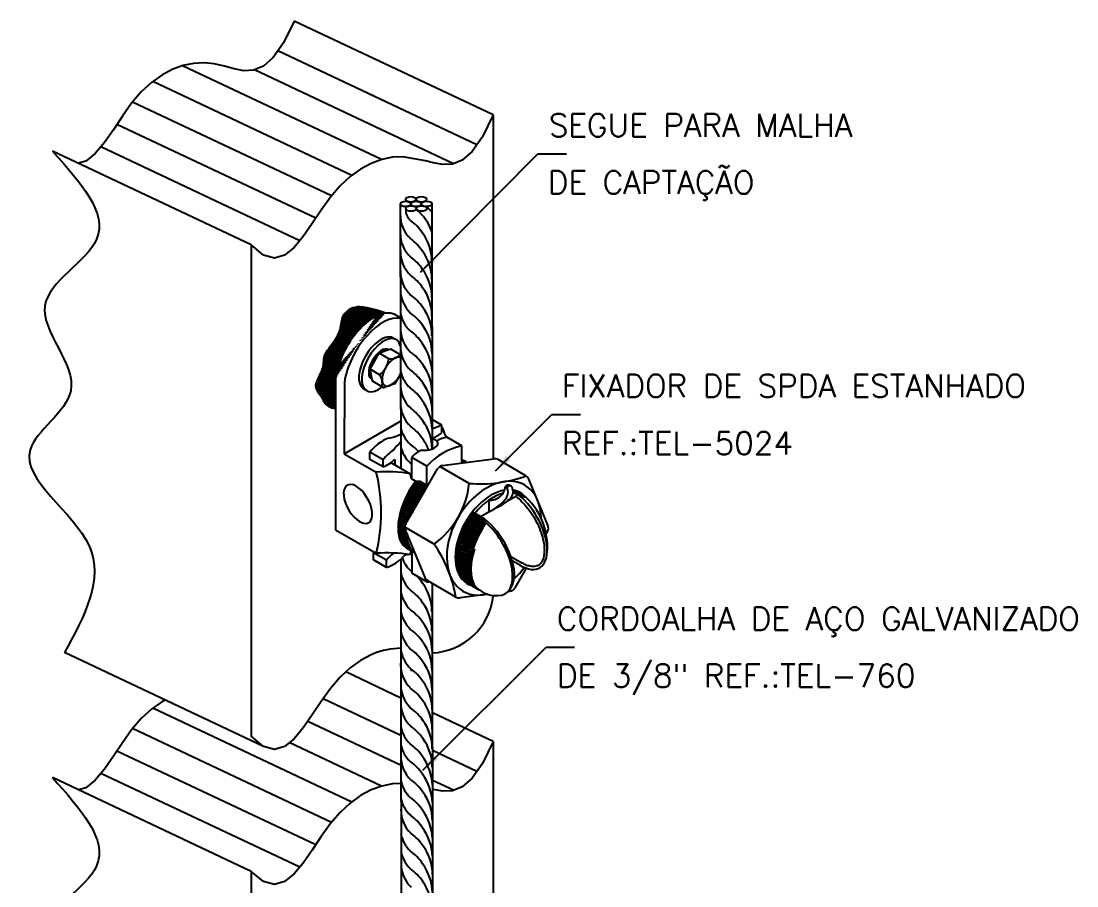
# Model space of a CAD drawing. Header units: millimetres. Extents: x -4854.7 to -4843.6, y -4700.5 to -4686.
# Drawn here: x -4854.03 to -4844.79, y -4693.62 to -4686.04 of the extents above; entities that cross this region are included whole.
import ezdxf

# ---------------------------------------------------------------- set-up
doc = ezdxf.new("R2010")
doc.units = ezdxf.units.MM
doc.header["$LTSCALE"] = 10
doc.layers.add('Termotécnica', color=7, linetype='Continuous')
doc.styles.add('r80', font='romans.shx')

msp = doc.modelspace()

# ---------------------------------------------------------------- hatches: boundary and pattern name
at = {"layer": 'Termotécnica'}
h = msp.add_hatch(dxfattribs=at)
h.set_pattern_fill('ANSI31', color=1, scale=0.1, angle=240.09011, style=0)
h.set_pattern_definition([(285.0901085, (-4843.488853, -4006.888622), (0.01206896987, 0.00325422284), [])])
edge = h.paths.add_edge_path()
edge.add_ellipse((-4850.982, -4689.0091), major_axis=(-0.2267, -0.3921), ratio=0.509483, start_angle=201.44212, end_angle=310.07034, ccw=False)
edge.add_line((-4850.8441, -4688.6019), (-4850.8659, -4688.5942))
edge.add_line((-4850.8659, -4688.5942), (-4850.9207, -4688.5765))
edge.add_line((-4850.9207, -4688.5765), (-4850.9667, -4688.5634))
edge.add_line((-4850.9667, -4688.5634), (-4851.0054, -4688.5544))
edge.add_line((-4851.0054, -4688.5544), (-4851.0378, -4688.549))
edge.add_line((-4851.0378, -4688.549), (-4851.0651, -4688.5469))
edge.add_line((-4851.0651, -4688.5469), (-4851.0886, -4688.5475))
edge.add_line((-4851.0886, -4688.5475), (-4851.1094, -4688.5506))
edge.add_line((-4851.1094, -4688.5506), (-4851.1285, -4688.5556))
edge.add_line((-4851.1285, -4688.5556), (-4851.146, -4688.5624))
edge.add_line((-4851.146, -4688.5624), (-4851.162, -4688.5708))
edge.add_line((-4851.162, -4688.5708), (-4851.1763, -4688.5805))
edge.add_line((-4851.1763, -4688.5805), (-4851.189, -4688.5914))
edge.add_line((-4851.189, -4688.5914), (-4851.2, -4688.6032))
edge.add_line((-4851.2, -4688.6032), (-4851.2092, -4688.6158))
edge.add_line((-4851.2092, -4688.6158), (-4851.2166, -4688.629))
edge.add_line((-4851.2166, -4688.629), (-4851.2222, -4688.6427))
edge.add_line((-4851.2222, -4688.6427), (-4851.2264, -4688.6567))
edge.add_line((-4851.2264, -4688.6567), (-4851.2295, -4688.671))
edge.add_line((-4851.2295, -4688.671), (-4851.232, -4688.6857))
edge.add_line((-4851.232, -4688.6857), (-4851.2343, -4688.7006))
edge.add_line((-4851.2343, -4688.7006), (-4851.2367, -4688.7158))
edge.add_line((-4851.2367, -4688.7158), (-4851.2397, -4688.7313))
edge.add_line((-4851.2397, -4688.7313), (-4851.2436, -4688.747))
edge.add_line((-4851.2436, -4688.747), (-4851.2488, -4688.7629))
edge.add_line((-4851.2488, -4688.7629), (-4851.2552, -4688.7789))
edge.add_line((-4851.2552, -4688.7789), (-4851.2627, -4688.7949))
edge.add_line((-4851.2627, -4688.7949), (-4851.2711, -4688.811))
edge.add_line((-4851.2711, -4688.811), (-4851.2803, -4688.8269))
edge.add_line((-4851.2803, -4688.8269), (-4851.2901, -4688.8426))
edge.add_line((-4851.2901, -4688.8426), (-4851.3005, -4688.858))
edge.add_line((-4851.3005, -4688.858), (-4851.3112, -4688.8731))
edge.add_line((-4851.3112, -4688.8731), (-4851.322, -4688.8877))
edge.add_line((-4851.322, -4688.8877), (-4851.3329, -4688.902))
edge.add_line((-4851.3329, -4688.902), (-4851.3434, -4688.9158))
edge.add_line((-4851.3434, -4688.9158), (-4851.3533, -4688.9293))
edge.add_line((-4851.3533, -4688.9293), (-4851.3624, -4688.9425))
edge.add_line((-4851.3624, -4688.9425), (-4851.3703, -4688.9554))
edge.add_line((-4851.3703, -4688.9554), (-4851.3768, -4688.968))
edge.add_line((-4851.3768, -4688.968), (-4851.3817, -4688.9803))
edge.add_line((-4851.3817, -4688.9803), (-4851.3847, -4688.9925))
edge.add_line((-4851.3847, -4688.9925), (-4851.3864, -4689.0046))
edge.add_line((-4851.3864, -4689.0046), (-4851.3872, -4689.0169))
edge.add_line((-4851.3872, -4689.0169), (-4851.3876, -4689.0296))
edge.add_line((-4851.3876, -4689.0296), (-4851.3883, -4689.0429))
edge.add_line((-4851.3883, -4689.0429), (-4851.3897, -4689.057))
edge.add_line((-4851.3897, -4689.057), (-4851.3924, -4689.0721))
edge.add_line((-4851.3924, -4689.0721), (-4851.397, -4689.0884))
edge.add_line((-4851.397, -4689.0884), (-4851.4037, -4689.1061))
edge.add_line((-4851.4037, -4689.1061), (-4851.4121, -4689.1248))
edge.add_line((-4851.4121, -4689.1248), (-4851.4213, -4689.1441))
edge.add_line((-4851.4213, -4689.1441), (-4851.4307, -4689.1636))
edge.add_line((-4851.4307, -4689.1636), (-4851.4396, -4689.183))
edge.add_line((-4851.4396, -4689.183), (-4851.4471, -4689.2017))
edge.add_line((-4851.4471, -4689.2017), (-4851.4526, -4689.2195))
edge.add_line((-4851.4526, -4689.2195), (-4851.4553, -4689.2358))
edge.add_line((-4851.4553, -4689.2358), (-4851.4547, -4689.2505))
edge.add_line((-4851.4547, -4689.2505), (-4851.4512, -4689.2638))
edge.add_line((-4851.4512, -4689.2638), (-4851.4454, -4689.276))
edge.add_line((-4851.4454, -4689.276), (-4851.438, -4689.2876))
edge.add_line((-4851.438, -4689.2876), (-4851.4295, -4689.2989))
edge.add_line((-4851.4295, -4689.2989), (-4851.4205, -4689.3103))
edge.add_line((-4851.4205, -4689.3103), (-4851.4117, -4689.3222))
edge.add_line((-4851.4117, -4689.3222), (-4851.4037, -4689.335))
edge.add_line((-4851.4037, -4689.335), (-4851.3968, -4689.3489))
edge.add_line((-4851.3968, -4689.3489), (-4851.39, -4689.3636))
edge.add_line((-4851.39, -4689.3636), (-4851.3821, -4689.3784))
edge.add_line((-4851.3821, -4689.3784), (-4851.3717, -4689.393))
edge.add_line((-4851.3717, -4689.393), (-4851.3577, -4689.4067))
edge.add_line((-4851.3577, -4689.4067), (-4851.3388, -4689.419))
edge.add_line((-4851.3388, -4689.419), (-4851.3136, -4689.4295))
edge.add_line((-4851.3136, -4689.4295), (-4851.281, -4689.4375))
edge.add_line((-4851.281, -4689.4375), (-4851.2809, -4689.1732))

# ---------------------------------------------------------------- linework, layer by layer
at = {"layer": 'Termotécnica', "color": 2}
for p, q in [((-4849.9013, -4686.866), (-4851.6427, -4686.0439)), ((-4849.9013, -4686.866), (-4849.9013, -4689.8774)), ((-4852.0189, -4688.004), (-4853.7603, -4687.1819)), ((-4850.5361, -4688.2413), (-4849.51, -4687.2059)), ((-4849.51, -4687.2059), (-4849.26, -4687.2059)), ((-4850.7144, -4687.645), (-4850.7122, -4688.9276)), ((-4850.4384, -4687.6446), (-4850.4357, -4689.7905)), ((-4852.0189, -4688.004), (-4852.0189, -4692.3066)), ((-4850.7127, -4688.6426), (-4850.7688, -4688.6101)), ((-4850.7891, -4688.8127), (-4850.765, -4688.8265)), ((-4850.9794, -4689.0925), (-4850.8987, -4688.9521)), ((-4850.7975, -4688.9169), (-4850.8987, -4688.9521)), ((-4850.8147, -4689.0005), (-4850.8987, -4688.9521)), ((-4850.7124, -4688.9658), (-4850.7975, -4688.9169)), ((-4850.7124, -4688.9278), (-4850.7108, -4689.9588)), ((-4850.8955, -4689.1408), (-4850.9794, -4689.0925)), ((-4850.959, -4689.1977), (-4850.9794, -4689.0925)), ((-4850.7569, -4689.2136), (-4850.7121, -4689.1357)), ((-4851.2809, -4689.1727), (-4851.2816, -4690.4986)), ((-4851.2031, -4689.2046), (-4851.2061, -4689.8321)), ((-4851.0166, -4689.2749), (-4851.0397, -4689.2616)), ((-4850.9728, -4689.1743), (-4850.9624, -4689.1803)), ((-4850.8675, -4689.2504), (-4850.959, -4689.1977)), ((-4850.7656, -4689.2208), (-4850.8541, -4689.2516)), ((-4849.8815, -4689.9834), (-4849.3873, -4689.4898)), ((-4849.3873, -4689.4898), (-4849.1373, -4689.4898)), ((-4851.2061, -4689.8321), (-4850.7114, -4689.5469)), ((-4850.3508, -4689.6041), (-4850.3406, -4689.6099)), ((-4850.4311, -4689.6963), (-4850.3907, -4689.7196)), ((-4851.2061, -4689.8321), (-4850.9251, -4689.9945)), ((-4850.7959, -4689.9098), (-4850.6269, -4690.0072)), ((-4850.5822, -4690.0715), (-4850.6164, -4690.0518)), ((-4850.5415, -4690.077), (-4850.5822, -4690.0715)), ((-4850.5669, -4690.0755), (-4850.5682, -4690.0734)), ((-4850.5491, -4690.0758), (-4850.5669, -4690.0755)), ((-4850.5415, -4690.0902), (-4850.5491, -4690.0758)), ((-4850.4756, -4690.115), (-4850.5415, -4690.077)), ((-4850.5218, -4690.0881), (-4850.5415, -4690.0902)), ((-4850.516, -4690.105), (-4850.5218, -4690.0881)), ((-4850.4966, -4690.1032), (-4850.516, -4690.105)), ((-4850.4906, -4690.1198), (-4850.4966, -4690.1032)), ((-4850.4778, -4690.1188), (-4850.4908, -4690.12)), ((-4849.7258, -4690.1637), (-4849.6996, -4690.1788)), ((-4849.6435, -4690.19), (-4849.6958, -4690.1598)), ((-4850.083, -4690.355), (-4850.086, -4690.3467)), ((-4850.0636, -4690.3532), (-4850.0831, -4690.3551)), ((-4850.0823, -4690.3424), (-4850.0334, -4690.3707)), ((-4850.0577, -4690.3698), (-4850.0636, -4690.3532)), ((-4850.038, -4690.3678), (-4850.0577, -4690.3698)), ((-4850.0321, -4690.3844), (-4850.038, -4690.3678)), ((-4850.0127, -4690.3827), (-4850.0321, -4690.3844)), ((-4850.0067, -4690.3993), (-4850.0127, -4690.3827)), ((-4849.9878, -4690.3982), (-4850.0067, -4690.3993)), ((-4849.9813, -4690.414), (-4849.9878, -4690.3982)), ((-4849.9647, -4690.416), (-4849.9813, -4690.414)), ((-4851.2816, -4690.4986), (-4850.9255, -4690.7044)), ((-4849.7472, -4690.7317), (-4849.6502, -4690.7877)), ((-4850.7109, -4690.758), (-4850.7091, -4691.9236)), ((-4849.7361, -4690.7674), (-4849.6629, -4690.8097)), ((-4850.4344, -4690.9685), (-4850.4308, -4694.9233)), ((-4851.913, -4692.3956), (-4853.6543, -4691.5735)), ((-4850.5165, -4692.6038), (-4849.438, -4691.5269)), ((-4849.438, -4691.5269), (-4849.188, -4691.5269)), ((-4850.709, -4691.9717), (-4851.1915, -4691.7439)), ((-4850.7091, -4691.9236), (-4850.7041, -4695.0929)), ((-4849.9013, -4692.353), (-4850.4334, -4692.1018)), ((-4849.9013, -4692.353), (-4849.9013, -4694.6186)), ((-4852.0189, -4693.4909), (-4853.7603, -4692.6688)), ((-4852.0189, -4693.4909), (-4852.0189, -4697.7936))]:
    msp.add_line(p, q, dxfattribs=at)
at = {"layer": 'Termotécnica', "color": 1}
for p, q in [((-4850.0438, -4687.1275), (-4851.7851, -4686.3054)), ((-4850.8793, -4687.2569), (-4852.6207, -4686.4348)), ((-4850.2489, -4687.2926), (-4851.9903, -4686.4705)), ((-4851.1397, -4687.3959), (-4852.881, -4686.5738)), ((-4851.3163, -4687.5744), (-4853.0577, -4686.7523)), ((-4851.4546, -4687.771), (-4853.196, -4686.9489)), ((-4851.5944, -4687.9669), (-4853.3358, -4687.1448)), ((-4850.3508, -4689.5827), (-4850.436, -4689.5334)), ((-4850.3508, -4689.6457), (-4850.3508, -4689.5827)), ((-4850.1745, -4689.7642), (-4850.3062, -4689.6881)), ((-4850.9803, -4689.882), (-4850.9803, -4689.819)), ((-4850.8651, -4689.8855), (-4850.9803, -4689.819)), ((-4850.1746, -4689.9136), (-4850.1745, -4689.7642)), ((-4850.8651, -4689.9486), (-4850.9803, -4689.882)), ((-4850.8651, -4689.9486), (-4850.8651, -4689.8855)), ((-4850.7624, -4689.883), (-4850.7624, -4689.9271)), ((-4850.6138, -4690.0533), (-4850.6137, -4689.8654)), ((-4850.482, -4689.9415), (-4850.6137, -4689.8654)), ((-4850.3448, -4689.9363), (-4849.8966, -4689.8767)), ((-4849.6147, -4690.0251), (-4849.8581, -4689.8844)), ((-4850.6666, -4690.4454), (-4850.3895, -4689.9661)), ((-4850.4821, -4690.1113), (-4850.482, -4689.9415)), ((-4850.1111, -4690.0925), (-4850.3677, -4689.9441)), ((-4849.4222, -4690.4594), (-4849.5888, -4690.0546)), ((-4849.7804, -4690.1242), (-4849.7935, -4690.1166)), ((-4849.6964, -4690.1853), (-4849.6964, -4690.2)), ((-4849.9388, -4690.2384), (-4849.9389, -4690.3399)), ((-4849.7763, -4690.2461), (-4849.6964, -4690.2)), ((-4850.0128, -4690.3827), (-4849.9389, -4690.3399)), ((-4850.4182, -4690.6236), (-4850.6747, -4690.4753)), ((-4850.498, -4690.9172), (-4850.6702, -4690.499)), ((-4849.4368, -4690.532), (-4849.4258, -4690.513)), ((-4850.9503, -4690.7619), (-4850.9502, -4690.6989)), ((-4850.835, -4690.7655), (-4850.9502, -4690.6989)), ((-4850.6141, -4690.6834), (-4850.6142, -4690.8796)), ((-4850.8351, -4690.8285), (-4850.9503, -4690.7619)), ((-4850.8351, -4690.8285), (-4850.835, -4690.7655)), ((-4849.6112, -4690.8344), (-4849.7113, -4691.0076)), ((-4850.4825, -4690.9557), (-4850.6142, -4690.8796)), ((-4850.4825, -4690.9557), (-4850.4825, -4690.9392)), ((-4850.2286, -4691.0875), (-4850.4722, -4690.9467)), ((-4849.9491, -4691.0631), (-4850.1902, -4691.0951)), ((-4849.756, -4691.0375), (-4849.7719, -4691.0396)), ((-4850.7085, -4692.3006), (-4851.3905, -4691.9787)), ((-4851.1397, -4692.8829), (-4852.881, -4692.0607)), ((-4850.7081, -4692.5628), (-4851.525, -4692.1771)), ((-4851.3163, -4693.0614), (-4853.0577, -4692.2393)), ((-4850.8793, -4692.7439), (-4851.6867, -4692.3627)), ((-4851.4546, -4693.258), (-4853.196, -4692.4359)), ((-4850.0438, -4692.6145), (-4850.4331, -4692.4307)), ((-4851.5944, -4693.4539), (-4853.3358, -4692.6318)), ((-4850.2489, -4692.7796), (-4850.4329, -4692.6927))]:
    msp.add_line(p, q, dxfattribs=at)
at = {"layer": 'Termotécnica', "color": 2}
for points in [[(-4851.6427, -4686.0439), (-4851.736, -4686.2354), (-4851.826, -4686.3636), (-4851.9133, -4686.4395), (-4851.999, -4686.474), (-4852.0839, -4686.4782), (-4852.1689, -4686.463), (-4852.2548, -4686.4395), (-4852.3425, -4686.4185), (-4852.4327, -4686.4094), (-4852.5247, -4686.4143), (-4852.6176, -4686.4337), (-4852.7107, -4686.4679), (-4852.803, -4686.5175), (-4852.8937, -4686.5829), (-4852.9819, -4686.6645), (-4853.0667, -4686.7627), (-4853.1477, -4686.8761), (-4853.2265, -4686.995), (-4853.305, -4687.108), (-4853.385, -4687.2036), (-4853.4686, -4687.2703), (-4853.5329, -4687.2892)], [(-4849.9013, -4686.866), (-4849.9947, -4687.0575), (-4850.0846, -4687.1857), (-4850.172, -4687.2616), (-4850.2576, -4687.2961), (-4850.3425, -4687.3003), (-4850.4275, -4687.2851), (-4850.4949, -4687.2667)], [(-4850.4949, -4687.2667), (-4850.6913, -4687.2315), (-4850.7833, -4687.2364), (-4850.8763, -4687.2558), (-4850.9693, -4687.29), (-4851.0616, -4687.3396), (-4851.1523, -4687.405), (-4851.2405, -4687.4866), (-4851.3253, -4687.5848), (-4851.4064, -4687.6982), (-4851.4852, -4687.8171), (-4851.5636, -4687.9301), (-4851.6437, -4688.0257), (-4851.7273, -4688.0924), (-4851.8164, -4688.1187), (-4851.913, -4688.093), (-4852.0189, -4688.004)], [(-4850.9502, -4691.5856), (-4850.9693, -4691.5927), (-4851.0616, -4691.6423), (-4851.1523, -4691.7077), (-4851.2405, -4691.7892), (-4851.3253, -4691.8875), (-4851.4064, -4692.0008), (-4851.4852, -4692.1197), (-4851.5636, -4692.2327), (-4851.6437, -4692.3283), (-4851.7273, -4692.395), (-4851.8164, -4692.4213), (-4851.913, -4692.3957), (-4852.0189, -4692.3066)], [(-4852.7742, -4691.989), (-4852.803, -4692.0045), (-4852.8937, -4692.0699), (-4852.9819, -4692.1515), (-4853.0667, -4692.2497), (-4853.1477, -4692.363), (-4853.2265, -4692.4819), (-4853.305, -4692.595), (-4853.385, -4692.6906), (-4853.4686, -4692.7572), (-4853.5329, -4692.7762)], [(-4849.9013, -4692.353), (-4849.9947, -4692.5445), (-4850.0846, -4692.6727), (-4850.172, -4692.7485), (-4850.2576, -4692.7831), (-4850.3425, -4692.7873), (-4850.4275, -4692.7721), (-4850.4328, -4692.7707)], [(-4850.7078, -4692.7194), (-4850.7833, -4692.7234), (-4850.8763, -4692.7427), (-4850.9693, -4692.777), (-4851.0616, -4692.8266), (-4851.1523, -4692.892), (-4851.2405, -4692.9736), (-4851.3253, -4693.0718), (-4851.4064, -4693.1851), (-4851.4852, -4693.3041), (-4851.5636, -4693.4171), (-4851.6437, -4693.5127), (-4851.7273, -4693.5794), (-4851.8164, -4693.6056), (-4851.913, -4693.58), (-4852.0189, -4693.4909)]]:
    msp.add_lwpolyline(points, dxfattribs=at)
at = {"layer": 'Termotécnica', "color": 1}
msp.add_lwpolyline([(-4850.8424, -4688.6025), (-4850.8659, -4688.5942), (-4850.9207, -4688.5765), (-4850.9667, -4688.5634), (-4851.0054, -4688.5544), (-4851.0378, -4688.549), (-4851.0651, -4688.5469), (-4851.0886, -4688.5475), (-4851.1094, -4688.5506), (-4851.1285, -4688.5556), (-4851.146, -4688.5624), (-4851.162, -4688.5708), (-4851.1763, -4688.5805), (-4851.189, -4688.5914), (-4851.2, -4688.6032), (-4851.2092, -4688.6158), (-4851.2166, -4688.629), (-4851.2222, -4688.6427), (-4851.2264, -4688.6567), (-4851.2295, -4688.671), (-4851.232, -4688.6857), (-4851.2343, -4688.7006), (-4851.2367, -4688.7158), (-4851.2397, -4688.7313), (-4851.2436, -4688.747), (-4851.2488, -4688.7629), (-4851.2552, -4688.7789), (-4851.2627, -4688.7949), (-4851.2711, -4688.811), (-4851.2803, -4688.8269), (-4851.2901, -4688.8426), (-4851.3005, -4688.858), (-4851.3112, -4688.8731), (-4851.322, -4688.8877), (-4851.3329, -4688.902), (-4851.3434, -4688.9158), (-4851.3533, -4688.9293), (-4851.3624, -4688.9425), (-4851.3703, -4688.9554), (-4851.3768, -4688.968), (-4851.3817, -4688.9803), (-4851.3847, -4688.9925), (-4851.3864, -4689.0046), (-4851.3872, -4689.0169), (-4851.3876, -4689.0296), (-4851.3883, -4689.0429), (-4851.3897, -4689.057), (-4851.3924, -4689.0721), (-4851.397, -4689.0884), (-4851.4037, -4689.1061), (-4851.4121, -4689.1248), (-4851.4213, -4689.1441), (-4851.4307, -4689.1636), (-4851.4396, -4689.183), (-4851.4471, -4689.2017), (-4851.4526, -4689.2195), (-4851.4553, -4689.2358), (-4851.4547, -4689.2505), (-4851.4512, -4689.2638), (-4851.4454, -4689.276), (-4851.438, -4689.2876), (-4851.4295, -4689.2989), (-4851.4205, -4689.3103), (-4851.4117, -4689.3222), (-4851.4037, -4689.335), (-4851.3968, -4689.3489), (-4851.39, -4689.3636), (-4851.3821, -4689.3784), (-4851.3717, -4689.393), (-4851.3577, -4689.4067), (-4851.3388, -4689.419), (-4851.3136, -4689.4295), (-4851.281, -4689.4375)], dxfattribs=at)
for centre, radius, start, end in [((-4850.5535, -4687.7022), 0.1133, 174.26019, 230.20968), ((-4850.8442, -4688.0271), 0.4294, 18.97096, 51.18115), ((-4850.7568, -4688.0036), 0.4294, 42.11364, 51.18115), ((-4850.434, -4687.7442), 0.2805, 178.40172, 226.89888), ((-4850.8791, -4688.1398), 0.4324, 33.74213, 54.17695), ((-4850.4337, -4687.9039), 0.2805, 178.40172, 226.89888), ((-4850.8788, -4688.2996), 0.4324, 33.74213, 54.17695), ((-4850.8464, -4688.1444), 0.4083, 359.54777, 36.81729), ((-4850.4335, -4688.0637), 0.2805, 178.40172, 226.89888), ((-4850.8461, -4688.3041), 0.4083, 359.54777, 36.81729), ((-4850.8785, -4688.4594), 0.4324, 33.74213, 54.17695), ((-4850.433, -4688.2357), 0.2805, 178.40172, 226.89888), ((-4850.8458, -4688.4639), 0.4083, 359.54777, 36.81729), ((-4850.8782, -4688.6191), 0.4324, 33.74213, 54.17695), ((-4850.4327, -4688.3954), 0.2805, 178.40172, 226.89888), ((-4850.8456, -4688.6236), 0.4083, 359.54777, 36.81729), ((-4850.8778, -4688.7911), 0.4324, 33.74213, 54.17695), ((-4850.4383, -4688.5493), 0.2805, 191.90626, 226.89888), ((-4850.8775, -4688.9508), 0.4324, 33.74213, 54.17695), ((-4850.8451, -4688.7956), 0.4083, 359.54777, 36.81729), ((-4850.4321, -4688.7372), 0.2805, 178.40172, 226.89888), ((-4850.883, -4689.1047), 0.4324, 33.74213, 54.17695), ((-4850.8448, -4688.9554), 0.4083, 359.54777, 36.81729), ((-4850.4319, -4688.8969), 0.2805, 178.40172, 226.89888), ((-4850.9084, -4689.1394), 0.473, 3.12749, 35.53439), ((-4850.8769, -4689.2926), 0.4324, 33.74213, 54.17695), ((-4850.8442, -4689.2971), 0.4083, 359.54777, 36.81729), ((-4850.4374, -4689.0508), 0.2805, 191.90626, 226.89888), ((-4850.8766, -4689.4523), 0.4324, 33.74213, 54.17695), ((-4850.4318, -4689.2299), 0.2805, 178.40172, 226.89888), ((-4850.8822, -4689.6062), 0.4324, 33.74213, 54.17695), ((-4850.8439, -4689.4569), 0.4083, 359.54777, 36.81729), ((-4850.4315, -4689.3897), 0.2805, 178.40172, 226.89888), ((-4850.8766, -4689.7853), 0.4324, 33.74213, 54.17695), ((-4850.9075, -4689.6409), 0.473, 3.12749, 35.53439), ((-4850.4371, -4689.5435), 0.2805, 191.90626, 226.89888), ((-4850.8763, -4689.9451), 0.4324, 33.74213, 54.17695), ((-4850.8439, -4689.7899), 0.4083, 359.92813, 36.81729), ((-4850.1624, -4690.2126), 0.6556, 106.70246, 114.65551), ((-4850.6797, -4690.0463), 0.3769, 111.24723, 142.89393), ((-4850.8633, -4689.3754), 0.3231, 278.36843, 298.06971), ((-4850.8436, -4689.9496), 0.4083, 21.7133, 36.81729), ((-4850.5285, -4689.4526), 0.2624, 290.69046, 312.60703), ((-4850.2856, -4689.8724), 0.1855, 96.377, 124.63819), ((-4850.5416, -4690.1352), 0.4086, 124.20865, 142.33222), ((-4850.4918, -4689.9971), 0.3436, 129.67599, 144.45262), ((-4850.4366, -4689.7086), 0.2805, 191.90626, 226.89888), ((-4850.8818, -4690.0989), 0.4324, 41.17731, 54.17695), ((-4850.4709, -4689.9676), 0.1756, 108.65584, 144.38318), ((-4850.0571, -4690.3231), 0.5711, 101.86445, 138.07463), ((-4851.0148, -4689.6008), 0.3787, 293.29057, 311.81574), ((-4849.8886, -4689.9371), 0.0609, 59.96954, 97.56302), ((-4850.8813, -4690.264), 0.4324, 51.76406, 54.17695), ((-4850.3368, -4689.9966), 0.0609, 97.56302, 149.96954), ((-4850.8623, -4690.0126), 0.7554, 306.01079, 353.92829), ((-4850.0157, -4688.9011), 1.1952, 265.4195, 289.70655), ((-4849.6451, -4690.0778), 0.0609, 22.37606, 59.96954), ((-4849.9264, -4690.1058), 0.1333, 264.62776, 355.35204), ((-4849.8658, -4690.1669), 0.0955, 328.05451, 26.58118), ((-4849.8089, -4690.1653), 0.083, 322.89946, 28.83573), ((-4850.0777, -4690.0068), 0.3608, 292.62521, 324.28596), ((-4850.0398, -4689.9236), 0.4164, 292.95229, 315.52763), ((-4850.6139, -4690.4759), 0.0609, 149.96954, 202.37606), ((-4849.4785, -4690.4826), 0.0609, 329.96954, 22.37606), ((-4851.4029, -4691.3009), 1.1952, 10.23253, 34.51958), ((-4850.6226, -4690.9524), 0.4143, 141.20833, 142.26271), ((-4850.5116, -4691.0151), 0.4086, 129.94318, 142.33222), ((-4850.6395, -4690.7918), 0.0763, 88.24434, 149.54626), ((-4850.9512, -4690.4795), 0.3678, 288.39942, 311.94535), ((-4850.4338, -4690.6507), 0.2805, 199.29433, 226.89888), ((-4850.4334, -4690.8227), 0.2805, 188.52406, 226.89888), ((-4850.8786, -4691.2061), 0.4324, 52.31458, 54.17695), ((-4850.8786, -4691.2061), 0.4324, 33.74213, 43.67199), ((-4850.4418, -4690.894), 0.0609, 202.37606, 239.96954), ((-4850.8459, -4691.2107), 0.4083, 359.54777, 36.81729), ((-4850.5999, -4690.3968), 0.5711, 281.86445, 283.77621), ((-4849.764, -4690.9771), 0.0609, 277.56302, 329.96954), ((-4850.4329, -4690.9946), 0.2805, 188.26257, 226.89888), ((-4850.8781, -4691.3781), 0.4324, 33.74213, 54.17695), ((-4850.1982, -4691.0348), 0.0609, 239.96954, 277.56302), ((-4850.8776, -4691.5501), 0.4324, 33.74213, 54.17695), ((-4850.8454, -4691.3826), 0.4083, 359.54777, 36.81729), ((-4850.4324, -4691.1666), 0.2805, 187.99249, 226.89888), ((-4850.432, -4691.3386), 0.2805, 187.71292, 226.89888), ((-4850.8772, -4691.722), 0.4324, 33.74213, 54.17695), ((-4850.845, -4691.5546), 0.4083, 359.54777, 36.81729), ((-4850.8445, -4691.7265), 0.4083, 359.54777, 36.81729), ((-4850.4315, -4691.5105), 0.2805, 187.42276, 226.89888), ((-4850.8767, -4691.894), 0.4324, 33.74213, 54.17695), ((-4850.4311, -4691.6825), 0.2805, 173.05952, 226.89888), ((-4850.8441, -4691.8985), 0.4083, 359.54777, 36.81729), ((-4850.8763, -4692.0659), 0.4324, 33.74213, 54.17695), ((-4850.8761, -4692.0782), 0.4324, 52.72288, 54.17695), ((-4850.4306, -4691.8545), 0.2805, 178.40172, 226.89888), ((-4850.8436, -4692.0705), 0.4083, 359.54777, 36.81729), ((-4850.8758, -4692.2379), 0.4324, 33.74213, 54.17695), ((-4850.4303, -4692.0142), 0.2805, 178.40172, 226.89888), ((-4850.8432, -4692.2424), 0.4083, 359.54777, 36.81729), ((-4850.8754, -4692.4099), 0.4324, 33.74213, 54.17695), ((-4850.8751, -4692.5696), 0.4324, 33.74213, 54.17695), ((-4850.8427, -4692.4144), 0.4083, 359.54777, 36.81729), ((-4850.4359, -4692.168), 0.2805, 191.90626, 226.89888), ((-4850.4355, -4692.3231), 0.2805, 191.90626, 226.89888), ((-4850.8806, -4692.7235), 0.4324, 33.74213, 54.17695), ((-4850.8424, -4692.5742), 0.4083, 359.54777, 36.81729), ((-4850.4292, -4692.484), 0.2805, 178.40172, 226.89888), ((-4850.906, -4692.7582), 0.473, 3.12749, 35.53439), ((-4850.8802, -4692.8785), 0.4324, 33.74213, 54.17695), ((-4850.9056, -4692.9132), 0.473, 3.12749, 35.53439), ((-4850.4348, -4692.6378), 0.2805, 191.90626, 226.89888), ((-4850.874, -4693.0394), 0.4324, 33.74213, 54.17695), ((-4850.4344, -4692.7928), 0.2805, 191.90626, 226.89888), ((-4850.8795, -4693.1932), 0.4324, 33.74213, 54.17695), ((-4850.8413, -4693.0439), 0.4083, 359.54777, 36.81729), ((-4850.4281, -4692.9538), 0.2805, 178.40172, 226.89888), ((-4850.9049, -4693.228), 0.473, 3.12749, 35.53439), ((-4850.8791, -4693.3482), 0.4324, 33.74213, 54.17695), ((-4850.9045, -4693.383), 0.473, 3.12749, 35.53439), ((-4850.4337, -4693.1076), 0.2805, 191.90626, 226.89888), ((-4850.8729, -4693.5092), 0.4324, 33.74213, 54.17695), ((-4850.4333, -4693.2626), 0.2805, 191.90626, 226.89888), ((-4850.8784, -4693.663), 0.4324, 33.74213, 54.17695), ((-4850.8402, -4693.5137), 0.4083, 359.54777, 36.81729), ((-4850.427, -4693.4235), 0.2805, 178.40172, 226.89888), ((-4850.9038, -4693.6977), 0.473, 3.12749, 35.53439), ((-4850.878, -4693.818), 0.4324, 33.74213, 54.17695), ((-4850.9034, -4693.8528), 0.473, 3.12749, 35.53439)]:
    msp.add_arc(centre, radius, start, end, dxfattribs=at)
at = {"layer": 'Termotécnica', "color": 2}
for centre, radius, start, end in [((-4850.8014, -4688.8761), 0.1251, 263.90086, 314.59109), ((-4851.0288, -4688.9707), 0.2161, 308.08704, 352.11491), ((-4850.9967, -4689.2149), 0.1255, 345.67189, 36.19659), ((-4850.8594, -4689.2363), 0.0162, 240.09011, 289.20658), ((-4850.7709, -4689.2055), 0.0162, 289.20658, 330.09011), ((-4850.1651, -4689.5894), 0.1767, 186.66014, 214.17864), ((-4852.3306, -4690.3487), 1.4494, 345.79368, 14.14541), ((-4850.8283, -4691.2352), 1.2444, 80.68418, 94.46217), ((-4852.0323, -4690.3614), 1.4494, 12.33263, 14.14541), ((-4850.0113, -4690.6458), 0.5856, 354.9079, 51.10143), ((-4850.8287, -4691.9451), 1.2444, 80.68418, 94.46217), ((-4851.9451, -4690.3828), 1.3596, 345.76915, 347.32902), ((-4849.9408, -4690.8893), 0.2269, 320.52479, 2.65034), ((-4850.4591, -4691.0152), 0.5618, 272.5773, 353.18776), ((-4849.8727, -4690.831), 0.2444, 233.83697, 272.80319), ((-4850.6973, -4692.2029), 0.6671, 91.06666, 112.28149)]:
    msp.add_arc(centre, radius, start, end, dxfattribs=at)
for centre in [(-4850.6213, -4687.6046), (-4850.5299, -4687.6045), (-4850.6683, -4687.6449), (-4850.6202, -4687.6854), (-4850.576, -4687.6448), (-4850.5279, -4687.6853), (-4850.4846, -4687.6447)]:
    msp.add_ellipse(centre, major_axis=(0.0462, 0.0001), ratio=0.509483, dxfattribs=at)
for centre, major_axis, ratio, start_param, end_param in [((-4850.982, -4689.0091), (0.2267, 0.3921), 0.509483, 0.062194, 2.273597), ((-4850.906, -4689.0531), (0.2267, 0.3921), 0.509483, 0.153835, 2.236786), ((-4850.9049, -4689.0419), (0.1291, 0.2234), 0.509483, 0.109984, 3.090012), ((-4850.88, -4689.0563), (0.1291, 0.2234), 0.509483, -0.49615, 4.032182), ((-4850.8924, -4689.0506), (0.0737, 0.1287), 0.509483, -0.038109, 3.031609), ((-4850.8769, -4689.0567), (0.0742, 0.1284), 0.509483, 1.219861, 1.930977), ((-4850.8769, -4689.0567), (0.0742, 0.1284), 0.509483, 0.191379, 0.859627), ((-4850.7809, -4689.1133), (0.0702, 0.122), 0.499833, 0.017752, 4.827484), ((-4850.8781, -4689.0588), (0.0737, 0.1287), 0.509483, 2.281966, 2.950213), ((-4851.085, -4690.2723), (-0.0937, 0.1642), 0.509483, 2.827752, 9.095991), ((-4849.6903, -4690.4885), (-0.1958, 0.3433), 0.509483, 2.388036, 5.482005), ((-4849.9919, -4690.7182), (-0.2044, 0.3584), 0.529306, 3.975907, 5.605831), ((-4849.993, -4690.7177), (-0.1958, 0.3433), 0.509483, 2.827752, 5.324314)]:
    msp.add_ellipse(centre, major_axis=major_axis, ratio=ratio, start_param=start_param, end_param=end_param, dxfattribs=at)
at = {"layer": 'Termotécnica', "color": 1}
for centre, major_axis, ratio, start_param, end_param in [((-4850.5082, -4689.7395), (-0.1235, 0.0001), 0.509483, 1.414095, 3.46276), ((-4850.3396, -4690.3147), (0.2291, 0.3963), 0.509483, 0.123954, 0.278336), ((-4850.365, -4690.3), (0.2291, 0.3963), 0.509483, 0.007902, 0.174993), ((-4850.3523, -4690.3073), (0.2291, 0.3963), 0.509483, 0.069242, 0.225576), ((-4850.4287, -4690.2632), (0.2291, 0.3963), 0.509483, 1.374794, 3.211035), ((-4850.4287, -4690.2632), (0.2291, 0.3963), 0.509483, 1.374794, 3.211035), ((-4850.416, -4690.2706), (0.2291, 0.3963), 0.509483, 1.365189, 3.211035), ((-4850.4033, -4690.2779), (0.2291, 0.3963), 0.509483, 1.346207, 3.211035), ((-4850.3905, -4690.2853), (0.2291, 0.3963), 0.509483, 1.365307, 3.2264), ((-4850.3778, -4690.2926), (0.2291, 0.3963), 0.509483, 1.339274, 3.204953), ((-4849.894, -4690.5723), (0.2687, 0.4648), 0.675841, -0.84116, 3.704953), ((-4850.365, -4690.3), (0.2291, 0.3963), 0.509483, 1.364893, 2.204381), ((-4850.3523, -4690.3073), (0.2291, 0.3963), 0.509483, 1.340365, 2.083943), ((-4850.3396, -4690.3147), (0.2291, 0.3963), 0.509483, 1.365656, 1.941318), ((-4849.8937, -4690.5725), (0.2307, 0.3991), 0.622287, 0.472339, 3.276001), ((-4849.8937, -4690.5725), (0.2181, 0.3772), 0.598456, 0.521118, 1.327997), ((-4849.7905, -4690.1646), (0.0329, 0.0571), 0.509483, -0.235087, 0.916084), ((-4849.7774, -4690.1722), (0.0329, 0.0571), 0.509483, -0.372954, 0.916084), ((-4849.8937, -4690.5725), (0.2307, 0.3991), 0.622287, -0.242315, 0.235781), ((-4849.9067, -4690.5649), (0.2291, 0.3963), 0.509483, 0.160032, 0.218605), ((-4849.8937, -4690.5725), (0.2181, 0.3772), 0.598456, 0.089321, 0.207268), ((-4849.894, -4690.5723), (0.2291, 0.3963), 0.509483, 0.077564, 0.266985), ((-4849.8764, -4690.5794), (0.2291, 0.3963), 0.509483, 0.131413, 0.312096), ((-4849.8637, -4690.5867), (0.2291, 0.3963), 0.509483, 0.13463, 0.312482), ((-4849.8558, -4690.5944), (0.2291, 0.3963), 0.509483, 0.079835, 0.29756), ((-4849.8431, -4690.6017), (0.2291, 0.3963), 0.509483, 0.108302, 0.312482), ((-4849.8303, -4690.6091), (0.2291, 0.3963), 0.509483, 0.135721, 0.320186), ((-4849.8176, -4690.6164), (0.2291, 0.3963), 0.509483, 0.162659, 0.330832), ((-4849.8049, -4690.6238), (0.2291, 0.3963), 0.509483, 0.186755, 0.348346), ((-4849.9195, -4690.5576), (0.2291, 0.3963), 0.509483, 1.3399, 2.631976), ((-4849.9322, -4690.5502), (0.2291, 0.3963), 0.509483, 1.365112, 2.208576), ((-4849.9067, -4690.5649), (0.2291, 0.3963), 0.509483, 1.365397, 3.211035), ((-4849.894, -4690.5723), (0.2291, 0.3963), 0.509483, 1.339393, 3.211035), ((-4849.8812, -4690.5797), (0.2291, 0.3963), 0.509483, 1.364571, 3.211035), ((-4849.8685, -4690.587), (0.2291, 0.3963), 0.509483, 1.339988, 3.211035), ((-4849.8558, -4690.5944), (0.2291, 0.3963), 0.509483, 1.364905, 3.211035), ((-4849.8431, -4690.6017), (0.2291, 0.3963), 0.509483, 1.342081, 3.211035), ((-4849.8303, -4690.6091), (0.2291, 0.3963), 0.509483, 1.36577, 3.211035), ((-4849.8176, -4690.6164), (0.2291, 0.3963), 0.509483, 1.350786, 3.211035), ((-4849.8049, -4690.6238), (0.2291, 0.3963), 0.509483, 1.391581, 3.222543), ((-4850.365, -4690.3), (0.2291, 0.3963), 0.509483, 2.363268, 3.173489), ((-4850.3523, -4690.3073), (0.2291, 0.3963), 0.509483, 2.424057, 3.109817), ((-4849.7921, -4690.6312), (0.2291, 0.3963), 0.509483, 1.943295, 3.141593), ((-4849.894, -4690.5723), (0.2687, 0.4648), 0.675841, 4.2908, 4.546748)]:
    msp.add_ellipse(centre, major_axis=major_axis, ratio=ratio, start_param=start_param, end_param=end_param, dxfattribs=at)
at = {"layer": 'Termotécnica', "color": 2}
for points in [[(-4853.7603, -4687.1819), (-4853.3731, -4687.9548), (-4853.826, -4688.537), (-4853.5996, -4689.281), (-4853.9554, -4689.7985), (-4853.4378, -4690.6395), (-4853.6543, -4691.5735)], [(-4853.7603, -4692.6688), (-4853.3731, -4693.4418), (-4853.826, -4694.024), (-4853.5996, -4694.768), (-4853.9554, -4695.2855), (-4853.4378, -4696.1265), (-4853.6543, -4697.0605)]]:
    msp.add_spline(points, degree=3, dxfattribs=at)
msp.add_open_spline([(-4849.7057, -4690.2055), (-4849.698, -4690.2106), (-4849.6622, -4690.2391), (-4849.6082, -4690.2959), (-4849.5569, -4690.3658), (-4849.5127, -4690.4443), (-4849.4797, -4690.5243), (-4849.4596, -4690.5991), (-4849.4519, -4690.6631), (-4849.4539, -4690.7138), (-4849.4624, -4690.7517), (-4849.4748, -4690.7788), (-4849.4896, -4690.7977), (-4849.5066, -4690.8107), (-4849.5263, -4690.8186), (-4849.55, -4690.8217), (-4849.5792, -4690.8187), (-4849.6142, -4690.8076), (-4849.6404, -4690.7939), (-4849.6538, -4690.7856)], degree=3, knots=[3.942773, 3.942773, 3.942773, 3.942773, 4.152047, 4.373331, 4.607258, 4.841184, 5.075111, 5.298225, 5.504103, 5.689757, 5.855803, 6.005181, 6.14422, 6.28326, 6.422299, 6.561339, 6.707536, 6.872139, 7.036742, 7.036742, 7.036742, 7.036742], dxfattribs=at)
for points in [[(-4850.4439, -4688.1092), (-4850.4061, -4688.1462), (-4850.5361, -4688.2413)], [(-4849.7887, -4689.8518), (-4849.751, -4689.889), (-4849.8815, -4689.9834)], [(-4850.4236, -4692.4722), (-4850.386, -4692.5095), (-4850.5165, -4692.6038)]]:
    msp.add_solid(points, dxfattribs=at)

# ---------------------------------------------------------------- texts
at = {"layer": 'Termotécnica', "color": 2, "style": 'r80'}
for s, p in [('SEGUE PARA MALHA', (-4849.4139, -4687.0559)), ('DE CAPTAÇÃO', (-4849.4221, -4687.5564)), ('FIXADOR DE SPDA ESTANHADO', (-4849.3, -4689.3384)), ('REF.:TEL-5024', (-4849.2991, -4689.8396)), ('CORDOALHA DE AÇO GALVANIZADO ', (-4849.3424, -4691.3771)), ('DE 3/8" REF.:TEL-760', (-4849.3419, -4691.8765))]:
    msp.add_text(s, height=0.2, dxfattribs=at).set_placement(p)

doc.saveas('drawing.dxf')
